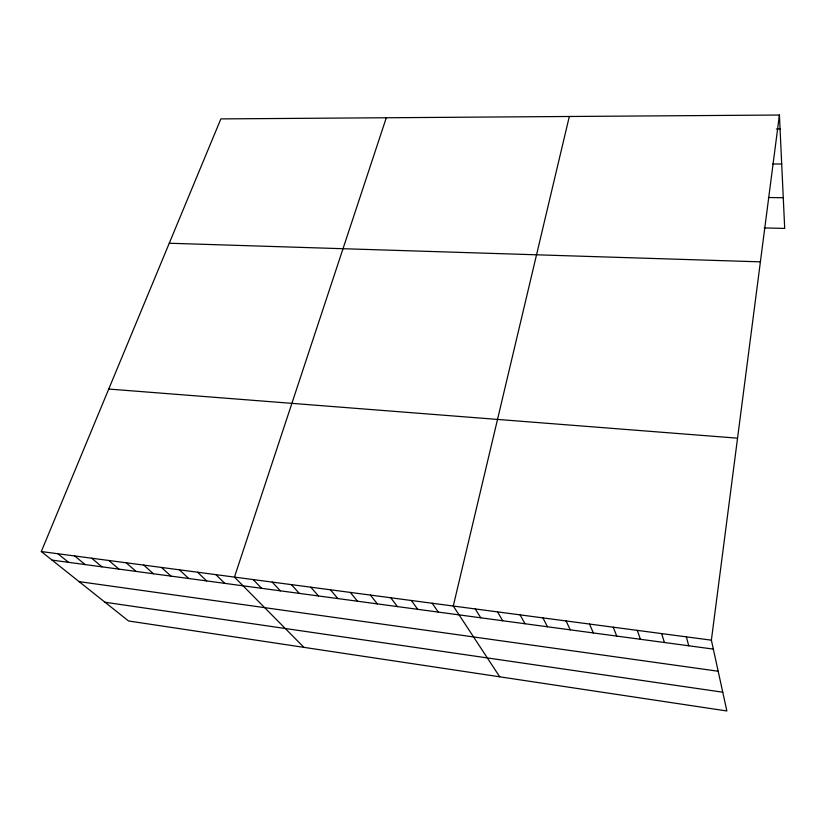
<?xml version="1.0" encoding="UTF-8"?>
<svg xmlns="http://www.w3.org/2000/svg" width="826" height="826" viewBox="0 0 826 826"><rect width="100%" height="100%" fill="white"/><g stroke="black" fill="none" stroke-linecap="round" stroke-linejoin="round"><path stroke-width="1.24" d="M711.382 640.171L779.414 115.031L220.862 118.903L41.3 551.551L128.536 620.976L726.859 710.969L711.382 640.171L41.3 551.551M569.32 116.487L453.278 606.036L499.73 676.804M386.3 117.757L234.45 577.095L303.916 647.357M776.337 128.98L780.064 128.97M772.744 163.951L781.695 164.002M768.417 197.517L783.265 197.734M764.164 227.935L784.7 228.399L779.414 115.031M169.258 243.236L760.395 261.852M108.743 389.046L737.546 438.172M52.069 560.121L713.334 649.091M79.079 581.618L718.176 671.249M105.026 602.257L722.76 692.209M57.913 553.75L68.517 562.33M74.712 555.97L85.14 564.571M91.696 558.221L101.939 566.832M108.856 560.482L118.913 569.114M126.213 562.785L136.073 571.427M143.755 565.098L153.429 573.76M161.493 567.452L170.961 576.114M179.428 569.816L188.7 578.499M197.559 572.222L206.624 580.915M215.906 574.648L224.755 583.352M253.21 579.573L261.615 588.318M272.188 582.082L280.355 590.838M291.382 584.622L299.311 593.388M310.793 587.193L318.485 595.969M330.441 589.795L337.875 598.571M350.307 592.418L357.493 601.214M370.42 595.081L377.337 603.889M390.76 597.766L397.42 606.583M411.348 600.492L417.729 609.32M432.184 603.248L438.286 612.087M475.27 608.948L480.773 617.796M497.541 611.89L502.724 620.76M520.101 614.874L524.964 623.744M542.94 617.889L547.473 626.779M566.078 620.956L570.27 629.846M589.506 624.053L593.357 632.953M613.253 627.192L616.733 636.092M637.3 630.372L640.418 639.283M661.667 633.594L664.403 642.504M686.365 636.856L688.708 645.777"/></g></svg>
